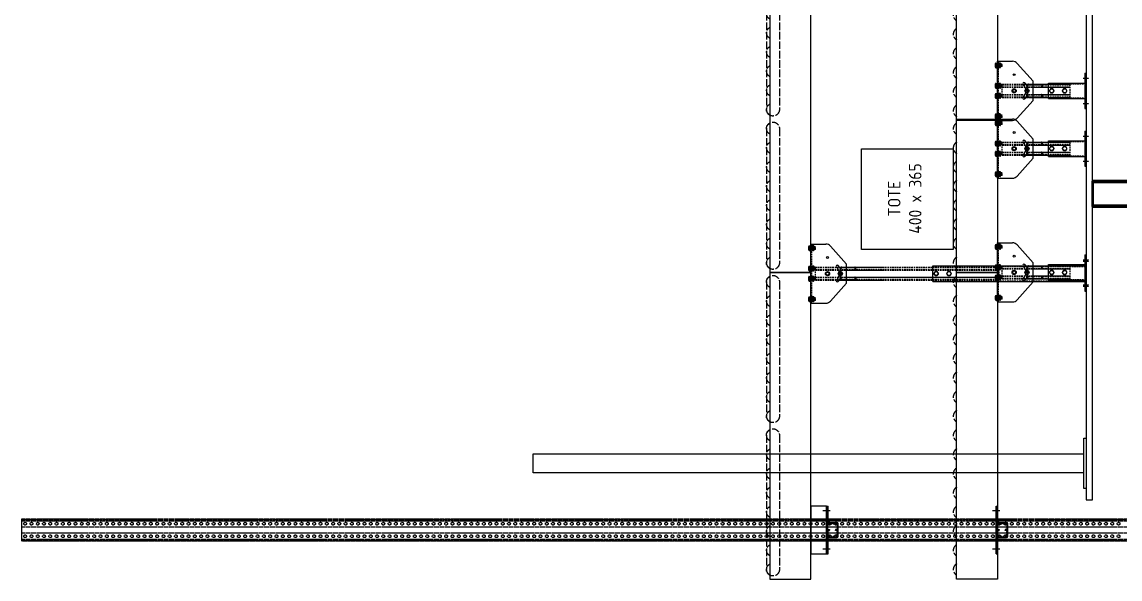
# Model space of a CAD drawing. Header units: millimetres. Extents: x -677815 to 476396, y -125373 to 39000.
# Drawn here: x 418278 to 422646, y -42245 to -40030 of the extents above; entities that cross this region are included whole.
import ezdxf

# ---------------------------------------------------------------- set-up
doc = ezdxf.new("R2010")
doc.units = ezdxf.units.MM
for name, pattern in [('Xref Rapid Pick$0$AM_ISO02W050', [7.5, 6, -1.5]), ('Xref Rapid Pick$0$AM_ISO02W050x2', [3.75, 3, -0.75]), ('Xref Rapid Pick$0$AM_ISO09W050', [22.5, 12, -1.5, 3, -1.5, 3, -1.5]), ('Xref Rapid Pick$0$CENTER', [7, 4, -1, 1, -1]), ('Xref Rapid Pick$0$HIDDEN', [9.525, 6.35, -3.175])]:
    doc.linetypes.add(name, pattern=pattern)
for name, color, linetype, lineweight in [('AM_BOR', 4, 'Continuous', 25), ('Xref Rapid Pick$0$AM_BOR', 4, 'Continuous', 25), ('Xref Rapid Pick$0$Conv- Product In', 3, 'Continuous', 25), ('Xref Rapid Pick$0$Conv- Product Out', 6, 'Continuous', 25), ('Xref Rapid Pick$0$Hidden', 9, 'Xref Rapid Pick$0$AM_ISO02W050', 25), ('Xref Rapid Pick$0$Phantom', 8, 'Xref Rapid Pick$0$AM_ISO09W050', 25), ('Xref Rapid Pick$0$S Cont 2.5', 7, 'Continuous', 50), ('Xref Rapid Pick$0$S Hidden', 9, 'Xref Rapid Pick$0$AM_ISO02W050', 25)]:
    doc.layers.add(name, color=color, linetype=linetype, lineweight=lineweight)
for name, color, linetype in [('Xref Rapid Pick$0$B', 4, 'Continuous'), ('Xref Rapid Pick$0$D', 7, 'Continuous'), ('Xref Rapid Pick$0$E', 3, 'Continuous'), ('Xref Rapid Pick$0$Fencing', 72, 'Continuous'), ('Xref Rapid Pick$0$Tote', 7, 'Continuous')]:
    doc.layers.add(name, color=color, linetype=linetype)
doc.styles.add('Xref Rapid Pick$0$STANDARD', font='ISOCP.SHX')

# ---------------------------------------------------------------- blocks, each defined once
blk = doc.blocks.new('Xref Rapid Pick$0$column 100x100x5')
at = {"layer": 'Xref Rapid Pick$0$S Cont 2.5'}
for p, q in [((-50, 0), (-50, -3395)), ((50, 0), (-50, 0)), ((50, -3395), (50, 0)), ((-50, -3395), (50, -3395))]:
    blk.add_line(p, q, dxfattribs=at)
at = {"layer": 'Xref Rapid Pick$0$S Hidden', "linetype": 'Xref Rapid Pick$0$AM_ISO02W050x2', "lineweight": 50}
for p, q in [((-46, 0), (-46, -3395)), ((46, -3395), (46, 0))]:
    blk.add_line(p, q, dxfattribs=at)
blk = doc.blocks.new('*U806')
for p, q in [((-35.9, 7654), (-35.9, 4)), ((-11.9, 7654), (-11.9, 4)), ((11.9, 7654), (11.9, 4)), ((35.8, 7654), (35.8, 4))]:
    blk.add_line(p, q)
blk.add_lwpolyline([(-44.3, 7654), (44.2, 7654), (44.2, 4), (-44.3, 4)], close=True)
for centre in [(-25, 7641.5), (25, 7641.5), (-25, 7616.5), (25, 7616.5), (-25, 7591.5), (-25, 7566.5), (25, 7591.5), (25, 7566.5), (-25, 7541.5), (-25, 7516.5), (25, 7541.5), (25, 7516.5), (-25, 7491.5), (-25, 7466.5), (25, 7491.5), (25, 7466.5), (-25, 7441.5), (25, 7441.5), (-25, 7416.5), (-25, 7391.5), (25, 7416.5), (25, 7391.5), (-25, 7366.5), (-25, 7341.5), (25, 7366.5), (25, 7341.5), (-25, 7316.5), (-25, 7291.5), (25, 7316.5), (25, 7291.5), (-25, 7266.5), (25, 7266.5), (-25, 7241.5), (-25, 7216.5), (25, 7241.5), (25, 7216.5), (-25, 7191.5), (-25, 7166.5), (25, 7191.5), (25, 7166.5), (-25, 7141.5), (-25, 7116.5), (25, 7141.5), (25, 7116.5), (-25, 7091.5), (25, 7091.5), (-25, 7066.5), (-25, 7041.5), (25, 7066.5), (25, 7041.5), (-25, 7016.5), (-25, 6991.5), (25, 7016.5), (25, 6991.5), (-25, 6966.5), (-25, 6941.5), (25, 6966.5), (25, 6941.5), (-25, 6916.5), (25, 6916.5), (-25, 6891.5), (-25, 6866.5), (25, 6891.5), (25, 6866.5), (-25, 6841.5), (-25, 6816.5), (25, 6841.5), (25, 6816.5), (-25, 6791.5), (-25, 6766.5), (25, 6791.5), (25, 6766.5), (-25, 6741.5), (25, 6741.5), (-25, 6716.5), (-25, 6691.5), (25, 6716.5), (25, 6691.5), (-25, 6666.5), (-25, 6641.5), (25, 6666.5), (25, 6641.5), (-25, 6616.5), (-25, 6591.5), (25, 6616.5), (25, 6591.5), (-25, 6566.5), (25, 6566.5), (-25, 6541.5), (-25, 6516.5), (25, 6541.5), (25, 6516.5), (-25, 6491.5), (-25, 6466.5), (25, 6491.5), (25, 6466.5), (-25, 6441.5), (-25, 6416.5), (25, 6441.5), (25, 6416.5), (-25, 6391.5), (25, 6391.5), (-25, 6366.5), (-25, 6341.5), (25, 6366.5), (25, 6341.5), (-25, 6316.5), (-25, 6291.5), (25, 6316.5), (25, 6291.5), (-25, 6266.5), (-25, 6241.5), (25, 6266.5), (25, 6241.5), (-25, 6216.5), (25, 6216.5), (-25, 6191.5), (-25, 6166.5), (25, 6191.5), (25, 6166.5), (-25, 6141.5), (-25, 6116.5), (25, 6141.5), (25, 6116.5), (-25, 6091.5), (25, 6091.5), (-25, 6066.5), (-25, 6041.5), (25, 6066.5), (25, 6041.5), (-25, 6016.5), (-25, 5991.5), (25, 6016.5), (25, 5991.5), (-25, 5966.5), (-25, 5941.5), (25, 5966.5), (25, 5941.5), (-25, 5916.5), (25, 5916.5), (-25, 5891.5), (-25, 5866.5), (25, 5891.5), (25, 5866.5), (-25, 5841.5), (-25, 5816.5), (25, 5841.5), (25, 5816.5), (-25, 5791.5), (-25, 5766.5), (25, 5791.5), (25, 5766.5), (-25, 5741.5), (25, 5741.5), (-25, 5716.5), (-25, 5691.5), (25, 5716.5), (25, 5691.5), (-25, 5666.5), (-25, 5641.5), (25, 5666.5), (25, 5641.5), (-25, 5616.5), (-25, 5591.5), (25, 5616.5), (25, 5591.5), (-25, 5566.5), (25, 5566.5), (-25, 5541.5), (-25, 5516.5), (25, 5541.5), (25, 5516.5), (-25, 5491.5), (-25, 5466.5), (25, 5491.5), (25, 5466.5), (-25, 5441.5), (-25, 5416.5), (25, 5441.5), (25, 5416.5), (-25, 5391.5), (25, 5391.5), (-25, 5366.5), (-25, 5341.5), (25, 5366.5), (25, 5341.5), (-25, 5316.5), (-25, 5291.5), (25, 5316.5), (25, 5291.5), (-25, 5266.5), (-25, 5241.5), (25, 5266.5), (25, 5241.5), (-25, 5216.5), (25, 5216.5), (-25, 5191.5), (-25, 5166.5), (25, 5191.5), (25, 5166.5), (-25, 5141.5), (-25, 5116.5), (25, 5141.5), (25, 5116.5), (-25, 5091.5), (-25, 5066.5), (25, 5091.5), (25, 5066.5), (-25, 5041.5), (25, 5041.5), (-25, 5016.5), (-25, 4991.5), (25, 5016.5), (25, 4991.5), (-25, 4966.5), (-25, 4941.5), (25, 4966.5), (25, 4941.5), (-25, 4916.5), (-25, 4891.5), (25, 4916.5), (25, 4891.5), (-25, 4866.5), (25, 4866.5), (-25, 4841.5), (-25, 4816.5), (25, 4841.5), (25, 4816.5), (-25, 4791.5), (-25, 4766.5), (25, 4791.5), (25, 4766.5), (-25, 4741.5), (-25, 4716.5), (25, 4741.5), (25, 4716.5), (-25, 4691.5), (25, 4691.5), (-25, 4666.5), (-25, 4641.5), (25, 4666.5), (25, 4641.5), (-25, 4616.5), (-25, 4591.5), (25, 4616.5), (25, 4591.5), (-25, 4566.5), (-25, 4541.5), (25, 4566.5), (25, 4541.5), (-25, 4516.5), (25, 4516.5), (-25, 4491.5), (-25, 4466.5), (25, 4491.5), (25, 4466.5), (-25, 4441.5), (-25, 4416.5), (25, 4441.5), (25, 4416.5), (-25, 4391.5), (-25, 4366.5), (25, 4391.5), (25, 4366.5), (-25, 4341.5), (25, 4341.5), (-25, 4316.5), (-25, 4291.5), (25, 4316.5), (25, 4291.5), (-25, 4266.5), (-25, 4241.5), (25, 4266.5), (25, 4241.5), (-25, 4216.5), (-25, 4191.5), (25, 4216.5), (25, 4191.5), (-25, 4166.5), (25, 4166.5), (-25, 4141.5), (-25, 4116.5), (25, 4141.5), (25, 4116.5), (-25, 4091.5), (-25, 4066.5), (25, 4091.5), (25, 4066.5), (-25, 4041.5), (-25, 4016.5), (25, 4041.5), (25, 4016.5), (-25, 3991.5), (25, 3991.5), (-25, 3966.5), (-25, 3941.5), (25, 3966.5), (25, 3941.5), (-25, 3916.5), (-25, 3891.5), (25, 3916.5), (25, 3891.5), (-25, 3866.5), (-25, 3841.5), (25, 3866.5), (25, 3841.5), (-25, 3816.5), (25, 3816.5), (-25, 3791.5), (-25, 3766.5), (25, 3791.5), (25, 3766.5), (-25, 3741.5), (-25, 3716.5), (25, 3741.5), (25, 3716.5), (-25, 3691.5), (-25, 3666.5), (25, 3691.5), (25, 3666.5), (-25, 3641.5), (25, 3641.5), (-25, 3616.5), (-25, 3591.5), (25, 3616.5), (25, 3591.5), (-25, 3566.5), (-25, 3541.5), (25, 3566.5), (25, 3541.5), (-25, 3516.5), (-25, 3491.5), (25, 3516.5), (25, 3491.5), (-25, 3466.5), (25, 3466.5), (-25, 3441.5), (-25, 3416.5), (25, 3441.5), (25, 3416.5), (-25, 3391.5), (-25, 3366.5), (25, 3391.5), (25, 3366.5), (-25, 3341.5), (-25, 3316.5), (25, 3341.5), (25, 3316.5), (-25, 3291.5), (25, 3291.5)]:
    blk.add_circle(centre, 5.5)
at = {"layer": 'Xref Rapid Pick$0$Hidden'}
for p, q in [((-41.9, 7654), (-41.9, 4)), ((41.8, 7654), (41.8, 4))]:
    blk.add_line(p, q, dxfattribs=at)
blk = doc.blocks.new('*U807')
blk.add_lwpolyline([(0, 0), (1219.2, 0), (1219.2, -163.5), (0, -163.5)], close=True)
at = {"layer": 'Xref Rapid Pick$0$Hidden', "ltscale": 5}
for centre in [(38.1, -12), (114.3, -12), (190.5, -12), (266.7, -12), (342.9, -12), (419.1, -12), (495.3, -12), (571.5, -12), (647.7, -12), (723.9, -12), (800.1, -12), (876.3, -12), (952.5, -12), (1028.7, -12), (1104.9, -12), (1181.1, -12)]:
    blk.add_arc(centre, 25, 28.6854, 151.3146, dxfattribs=at)
blk = doc.blocks.new('*U799')
blk.add_lwpolyline([(0, 0), (609.6, 0), (609.6, -163.5), (0, -163.5)], close=True)
at = {"layer": 'Xref Rapid Pick$0$Hidden', "ltscale": 5}
for centre in [(38.1, -12), (114.3, -12), (190.5, -12), (266.7, -12), (342.9, -12), (419.1, -12), (495.3, -12), (571.5, -12)]:
    blk.add_arc(centre, 25, 28.6854, 151.3146, dxfattribs=at)
blk = doc.blocks.new('Xref Rapid Pick$0$Tote side 400 x 365')
at = {"layer": 'Xref Rapid Pick$0$Tote'}
blk.add_lwpolyline([(500, 365), (500, 0), (100, 0), (100, 365)], close=True, dxfattribs=at)
at = {"layer": 'Xref Rapid Pick$0$Tote', "insert": (124.2, 259.8), "char_height": 50, "attachment_point": 1, "style": 'Xref Rapid Pick$0$STANDARD'}
blk.add_mtext_dynamic_manual_height_columns('\\pi107.5;TOTE\\P\\pi38.967;400 x 365', width=355.005, gutter_width=12.5, heights=[0], dxfattribs=at)
blk = doc.blocks.new('*U865')
blk.add_lwpolyline([(0, 0), (3657.6, 0), (3657.6, -163.5), (0, -163.5)], close=True)
at = {"layer": 'Xref Rapid Pick$0$Hidden', "ltscale": 5}
for p, q in [((38.1, 14), (571.5, 14)), ((647.7, 14), (1181.1, 14)), ((1257.3, 14), (1790.7, 14)), ((1866.9, 14), (2400.3, 14)), ((2476.5, 14), (3009.9, 14)), ((3086.1, 14), (3619.5, 14)), ((38.1, -38), (571.5, -38)), ((647.7, -38), (1181.1, -38)), ((1257.3, -38), (1790.7, -38)), ((1866.9, -38), (2400.3, -38)), ((2476.5, -38), (3009.9, -38)), ((3086.1, -38), (3619.5, -38))]:
    blk.add_line(p, q, dxfattribs=at)
for centre, radius, start, end in [((38.1, -12), 26, 90, 270), ((38.1, -12), 25, 28.6854, 151.3146), ((114.3, -12), 25, 28.6854, 151.3146), ((190.5, -12), 25, 28.6854, 151.3146), ((266.7, -12), 25, 28.6854, 151.3146), ((342.9, -12), 25, 28.6854, 151.3146), ((419.1, -12), 25, 28.6854, 151.3146), ((495.3, -12), 25, 28.6854, 151.3146), ((571.5, -12), 25, 28.6854, 151.3146), ((571.5, -12), 26, 270, 90), ((647.7, -12), 26, 90, 270), ((647.7, -12), 25, 28.6854, 151.3146), ((723.9, -12), 25, 28.6854, 151.3146), ((800.1, -12), 25, 28.6854, 151.3146), ((876.3, -12), 25, 28.6854, 151.3146), ((952.5, -12), 25, 28.6854, 151.3146), ((1028.7, -12), 25, 28.6854, 151.3146), ((1104.9, -12), 25, 28.6854, 151.3146), ((1181.1, -12), 25, 28.6854, 151.3146), ((1181.1, -12), 26, 270, 90), ((1257.3, -12), 26, 90, 270), ((1257.3, -12), 25, 28.6854, 151.3146), ((1333.5, -12), 25, 28.6854, 151.3146), ((1409.7, -12), 25, 28.6854, 151.3146), ((1485.9, -12), 25, 28.6854, 151.3146), ((1562.1, -12), 25, 28.6854, 151.3146), ((1638.3, -12), 25, 28.6854, 151.3146), ((1714.5, -12), 25, 28.6854, 151.3146), ((1790.7, -12), 25, 28.6854, 151.3146), ((1790.7, -12), 26, 270, 90), ((1866.9, -12), 26, 90, 270), ((1866.9, -12), 25, 28.6854, 151.3146), ((1943.1, -12), 25, 28.6854, 151.3146), ((2019.3, -12), 25, 28.6854, 151.3146), ((2095.5, -12), 25, 28.6854, 151.3146), ((2171.7, -12), 25, 28.6854, 151.3146), ((2247.9, -12), 25, 28.6854, 151.3146), ((2324.1, -12), 25, 28.6854, 151.3146), ((2400.3, -12), 25, 28.6854, 151.3146), ((2400.3, -12), 26, 270, 90), ((2476.5, -12), 26, 90, 270), ((2476.5, -12), 25, 28.6854, 151.3146), ((2552.7, -12), 25, 28.6854, 151.3146), ((2628.9, -12), 25, 28.6854, 151.3146), ((2705.1, -12), 25, 28.6854, 151.3146), ((2781.3, -12), 25, 28.6854, 151.3146), ((2857.5, -12), 25, 28.6854, 151.3146), ((2933.7, -12), 25, 28.6854, 151.3146), ((3009.9, -12), 25, 28.6854, 151.3146), ((3009.9, -12), 26, 270, 90), ((3086.1, -12), 26, 90, 270), ((3086.1, -12), 25, 28.6854, 151.3146), ((3162.3, -12), 25, 28.6854, 151.3146), ((3238.5, -12), 25, 28.6854, 151.3146), ((3314.7, -12), 25, 28.6854, 151.3146), ((3390.9, -12), 25, 28.6854, 151.3146), ((3467.1, -12), 25, 28.6854, 151.3146), ((3543.3, -12), 25, 28.6854, 151.3146), ((3619.5, -12), 25, 28.6854, 151.3146), ((3619.5, -12), 26, 270, 90)]:
    blk.add_arc(centre, radius, start, end, dxfattribs=at)
blk = doc.blocks.new('*U862')
blk.add_lwpolyline([(0, 0), (1219.2, 0), (1219.2, -163.5), (0, -163.5)], close=True)
at = {"layer": 'Xref Rapid Pick$0$Hidden', "ltscale": 5}
for p, q in [((38.1, 14), (571.5, 14)), ((647.7, 14), (1181.1, 14)), ((38.1, -38), (571.5, -38)), ((647.7, -38), (1181.1, -38))]:
    blk.add_line(p, q, dxfattribs=at)
for centre, radius, start, end in [((38.1, -12), 26, 90, 270), ((38.1, -12), 25, 28.6854, 151.3146), ((114.3, -12), 25, 28.6854, 151.3146), ((190.5, -12), 25, 28.6854, 151.3146), ((266.7, -12), 25, 28.6854, 151.3146), ((342.9, -12), 25, 28.6854, 151.3146), ((419.1, -12), 25, 28.6854, 151.3146), ((495.3, -12), 25, 28.6854, 151.3146), ((571.5, -12), 25, 28.6854, 151.3146), ((571.5, -12), 26, 270, 90), ((647.7, -12), 26, 90, 270), ((647.7, -12), 25, 28.6854, 151.3146), ((723.9, -12), 25, 28.6854, 151.3146), ((800.1, -12), 25, 28.6854, 151.3146), ((876.3, -12), 25, 28.6854, 151.3146), ((952.5, -12), 25, 28.6854, 151.3146), ((1028.7, -12), 25, 28.6854, 151.3146), ((1104.9, -12), 25, 28.6854, 151.3146), ((1181.1, -12), 25, 28.6854, 151.3146), ((1181.1, -12), 26, 270, 90)]:
    blk.add_arc(centre, radius, start, end, dxfattribs=at)
blk = doc.blocks.new('*U866')
at = {"linetype": 'Continuous'}
for p, q in [((0, 0), (0, -59.2)), ((0, 0), (235, 0)), ((235, 0), (235, -59.2)), ((79.4, -141.4), (8.5, -78.2)), ((155.6, -141.4), (226.5, -78.2)), ((79.4, -141.4), (155.6, -141.4)), ((91.5, -136.4), (91.5, -287)), ((103.5, -136.4), (103.5, -747)), ((131.5, -136.4), (131.5, -287)), ((143.5, -136.4), (143.5, -287)), ((86.5, -485), (148.5, -485)), ((86.5, -485), (86.5, -1090)), ((148.5, -485), (148.5, -1090)), ((187.5, -1090), (47.5, -1090)), ((47.5, -1090), (47.5, -1095)), ((187.5, -1090), (187.5, -1095)), ((187.5, -1095), (47.5, -1095))]:
    blk.add_line(p, q, dxfattribs=at)
for p, q in [((6.9, 7.5), (6.9, 2)), ((6.9, 2), (25.4, 2)), ((9.2, 9), (11.5, 9)), ((11.5, 9), (11.5, 2)), ((11.5, 9), (20.8, 9)), ((20.8, 9), (20.8, 2)), ((20.8, 9), (23.1, 9)), ((25.4, 7.5), (25.4, 2)), ((88, 7.5), (88, 2)), ((88, 2), (106.5, 2)), ((90.3, 9), (92.6, 9)), ((92.6, 9), (92.6, 2)), ((92.6, 9), (101.8, 9)), ((101.8, 9), (101.8, 2)), ((101.8, 9), (104.2, 9)), ((106.5, 7.5), (106.5, 2)), ((128.5, 7.5), (128.5, 2)), ((128.5, 2), (147, 2)), ((130.8, 9), (133.2, 9)), ((133.2, 9), (133.2, 2)), ((133.2, 9), (142.4, 9)), ((142.4, 9), (142.4, 2)), ((142.4, 9), (144.7, 9)), ((147, 7.5), (147, 2)), ((209.6, 7.5), (209.6, 2)), ((209.6, 2), (228.1, 2)), ((211.9, 9), (214.2, 9)), ((214.2, 9), (214.2, 2)), ((214.2, 9), (223.5, 9)), ((223.5, 9), (223.5, 2)), ((223.5, 9), (225.8, 9)), ((228.1, 7.5), (228.1, 2)), ((117.5, -109.3), (111.1, -113)), ((111.1, -113), (111.1, -120.4)), ((111.1, -120.4), (117.5, -124.1)), ((123.9, -113), (117.5, -109.3)), ((117.5, -124.1), (123.9, -120.4)), ((123.9, -120.4), (123.9, -113))]:
    blk.add_line(p, q)
at = {"linetype": 'Xref Rapid Pick$0$CENTER'}
for p, q in [((67.5, -1083.2), (67.5, -1104.8)), ((167.5, -1083.2), (167.5, -1104.8))]:
    blk.add_line(p, q, dxfattribs=at)
for points in [[(111.1, -69.4), (117.5, -73.1), (123.9, -69.4), (123.9, -62), (117.5, -58.3), (111.1, -62)], [(109.5, -502.6), (117.5, -507.2), (125.5, -502.6), (125.5, -493.4), (117.5, -488.8), (109.5, -493.4)], [(109.5, -553.6), (117.5, -558.2), (125.5, -553.6), (125.5, -544.4), (117.5, -539.8), (109.5, -544.4)]]:
    blk.add_lwpolyline(points, close=True)
for centre, radius in [((117.5, -65.7), 8.4), ((117.5, -65.7), 6.4), ((117.5, -116.7), 8.4), ((117.5, -116.7), 6.4), ((117.5, -498), 8), ((117.5, -549), 8)]:
    blk.add_circle(centre, radius)
at = {"linetype": 'Continuous'}
blk.add_circle((181.8, -65.7), 3.6, dxfattribs=at)
for centre, radius, start, end in [((9.2, 6.5), 2.53, 23.991, 156.009), ((16.1, 1.1), 7.86, 54.0166, 125.9834), ((23.1, 6.5), 2.53, 23.991, 156.009), ((90.3, 6.5), 2.53, 23.991, 156.009), ((97.2, 1.1), 7.86, 54.0166, 125.9834), ((104.2, 6.5), 2.53, 23.991, 156.009), ((130.8, 6.5), 2.53, 23.991, 156.009), ((137.8, 1.1), 7.86, 54.0166, 125.9834), ((144.7, 6.5), 2.53, 23.991, 156.009), ((211.9, 6.5), 2.53, 23.991, 156.009), ((218.8, 1.1), 7.86, 54.0166, 125.9834), ((225.8, 6.5), 2.53, 23.991, 156.009)]:
    blk.add_arc(centre, radius, start, end)
for centre, radius, start, end in [((25.4, -59.2), 25.4, 180, 228.2691), ((209.6, -59.2), 25.4, 311.7309, 0), ((88.7, -104.7), 4.4, 45, 225), ((116.3, -77.6), 43.1, 224.5473, 271.6144), ((117.5, -75.9), 36.4, 225, 270), ((117.5, -75.9), 36.4, 270, 315), ((118.7, -77.6), 43.1, 268.3856, 315.4527), ((146.3, -104.7), 4.4, 315, 135)]:
    blk.add_arc(centre, radius, start, end, dxfattribs=at)
at = {"layer": 'Xref Rapid Pick$0$Hidden', "linetype": 'Xref Rapid Pick$0$HIDDEN'}
for p, q in [((11.1, -17), (11.1, 2)), ((12.1, -18), (12.1, 2)), ((20.1, -18), (20.1, 2)), ((21.1, -17), (21.1, 2)), ((92.2, -17), (92.2, 2)), ((93.2, -18), (93.2, 2)), ((101.2, -18), (101.2, 2)), ((102.2, -17), (102.2, 2)), ((132.8, -17), (132.8, 2)), ((133.8, -18), (133.8, 2)), ((141.8, -18), (141.8, 2)), ((142.8, -17), (142.8, 2)), ((213.8, -17), (213.8, 2)), ((214.8, -18), (214.8, 2)), ((222.8, -18), (222.8, 2)), ((223.8, -17), (223.8, 2)), ((0, -3), (235, -3)), ((12.1, -18), (11.1, -17)), ((11.1, -17), (21.1, -17)), ((12.1, -18), (20.1, -18)), ((20.1, -18), (21.1, -17)), ((91.5, -18), (91.5, -158.8)), ((91.5, -18), (143.5, -18)), ((92.2, -17), (102.2, -17)), ((93.2, -18), (92.2, -17)), ((93.2, -18), (101.2, -18)), ((93.5, -18), (93.5, -747)), ((101.2, -18), (102.2, -17)), ((101.5, -18), (101.5, -747)), ((103.5, -18), (103.5, -158.8)), ((131.5, -18), (131.5, -158.8)), ((132.8, -17), (142.8, -17)), ((133.8, -18), (132.8, -17)), ((133.5, -18), (133.5, -747)), ((133.8, -18), (141.8, -18)), ((141.5, -18), (141.5, -747)), ((141.8, -18), (142.8, -17)), ((143.5, -18), (143.5, -158.8)), ((213.8, -17), (223.8, -17)), ((214.8, -18), (213.8, -17)), ((214.8, -18), (222.8, -18)), ((222.8, -18), (223.8, -17)), ((91.5, -128), (91.5, -173)), ((93.5, -128), (93.5, -173)), ((96.5, -118), (138.5, -118)), ((96.5, -120), (138.5, -120)), ((141.5, -128), (141.5, -173)), ((143.5, -128), (143.5, -173)), ((91.5, -142), (91.5, -747)), ((101.5, -170), (101.5, -173)), ((101.5, -170), (103.5, -170)), ((103.5, -142), (103.5, -287)), ((103.5, -170), (103.5, -173)), ((131.5, -142), (131.5, -747)), ((131.5, -170), (131.5, -173)), ((131.5, -170), (133.5, -170)), ((133.5, -170), (131.5, -170)), ((133.5, -170), (133.5, -173)), ((133.5, -170), (133.5, -173)), ((143.5, -142), (143.5, -747)), ((96.5, -176), (98.5, -176)), ((98.5, -178), (96.5, -178)), ((138.5, -176), (136.5, -176)), ((136.5, -178), (138.5, -178)), ((89.5, -485), (89.5, -1090)), ((145.5, -485), (145.5, -1090)), ((143.5, -747), (91.5, -747))]:
    blk.add_line(p, q, dxfattribs=at)
at = {"layer": 'Xref Rapid Pick$0$Hidden', "linetype": 'Xref Rapid Pick$0$CENTER'}
for p, q in [((16.1, 10.6), (16.1, -9.3)), ((97.2, -8.6), (97.2, 11.3)), ((97.2, 10.6), (97.2, -9.3)), ((137.8, -8.6), (137.8, 11.3)), ((218.8, -8.6), (218.8, 11.3))]:
    blk.add_line(p, q, dxfattribs=at)
at = {"layer": 'Xref Rapid Pick$0$Hidden'}
for p, q in [((16.1, 8.6), (16.1, -11.3)), ((97.2, 8.6), (97.2, -11.3)), ((137.8, 8.6), (137.8, -11.3)), ((218.8, 8.6), (218.8, -11.3))]:
    blk.add_line(p, q, dxfattribs=at)
for points in [[(6.9, -5), (4.9, -3)], [(27.4, -3), (4.9, -3)], [(25.4, -5), (6.9, -5)], [(6.9, -10.5), (6.9, -5)], [(23.1, -12), (20.8, -12), (11.5, -12), (9.2, -12)], [(11.5, -12), (11.5, -5)], [(20.8, -12), (20.8, -5)], [(27.4, -3), (25.4, -5)], [(25.4, -10.5), (25.4, -5)], [(88, -5), (86, -3)], [(108.5, -3), (86, -3)], [(106.5, -5), (88, -5)], [(88, -10.5), (88, -5)], [(104.2, -12), (101.8, -12), (92.6, -12), (90.3, -12)], [(92.6, -12), (92.6, -5)], [(101.8, -12), (101.8, -5)], [(108.5, -3), (106.5, -5)], [(106.5, -10.5), (106.5, -5)], [(128.5, -5), (126.5, -3)], [(149, -3), (126.5, -3)], [(147, -5), (128.5, -5)], [(128.5, -10.5), (128.5, -5)], [(144.7, -12), (142.4, -12), (133.2, -12), (130.8, -12)], [(133.2, -12), (133.2, -5)], [(142.4, -12), (142.4, -5)], [(149, -3), (147, -5)], [(147, -10.5), (147, -5)], [(209.6, -5), (207.6, -3)], [(230.1, -3), (207.6, -3)], [(228.1, -5), (209.6, -5)], [(209.6, -10.5), (209.6, -5)], [(225.8, -12), (223.5, -12), (214.2, -12), (211.9, -12)], [(214.2, -12), (214.2, -5)], [(223.5, -12), (223.5, -5)], [(230.1, -3), (228.1, -5)], [(228.1, -10.5), (228.1, -5)]]:
    blk.add_lwpolyline(points, dxfattribs=at)
for centre, radius, start, end in [((9.2, -9.5), 2.53, 203.991, 336.009), ((16.1, -4.1), 7.86, 234.0166, 305.9834), ((23.1, -9.5), 2.53, 203.991, 336.009), ((90.3, -9.5), 2.53, 203.991, 336.009), ((97.2, -4.1), 7.86, 234.0166, 305.9834), ((104.2, -9.5), 2.53, 203.991, 336.009), ((130.8, -9.5), 2.53, 203.991, 336.009), ((137.8, -4.1), 7.86, 234.0166, 305.9834), ((144.7, -9.5), 2.53, 203.991, 336.009), ((211.9, -9.5), 2.53, 203.991, 336.009), ((218.8, -4.1), 7.86, 234.0166, 305.9834), ((225.8, -9.5), 2.53, 203.991, 336.009)]:
    blk.add_arc(centre, radius, start, end, dxfattribs=at)
at = {"layer": 'Xref Rapid Pick$0$Hidden', "linetype": 'Xref Rapid Pick$0$HIDDEN'}
for centre, radius, start, end in [((96.5, -123), 5, 90, 180), ((96.5, -123), 3, 90, 180), ((138.5, -123), 5, 0, 90), ((138.5, -123), 3, 0, 90), ((96.5, -173), 5, 180, 270), ((96.5, -173), 5, 180, 270), ((96.5, -173), 3, 180, 270), ((98.5, -173), 3, 270, 0), ((98.5, -173), 5, 270, 0), ((136.5, -173), 5, 180, 270), ((136.5, -173), 3, 180, 270), ((138.5, -173), 5, 270, 0), ((138.5, -173), 3, 270, 0)]:
    blk.add_arc(centre, radius, start, end, dxfattribs=at)
blk = doc.blocks.new('*U857')
at = {"linetype": 'Continuous'}
for p, q in [((0, 0), (0, -59.2)), ((0, 0), (235, 0)), ((235, 0), (235, -59.2)), ((79.4, -141.4), (8.5, -78.2)), ((155.6, -141.4), (226.5, -78.2)), ((79.4, -141.4), (155.6, -141.4)), ((91.5, -136.4), (91.5, -287)), ((103.5, -136.4), (103.5, -287)), ((131.5, -136.4), (131.5, -287)), ((143.5, -136.4), (143.5, -287)), ((86.5, -202.5), (148.5, -202.5)), ((86.5, -202.5), (86.5, -347.5)), ((148.5, -202.5), (148.5, -347.5)), ((187.5, -347.5), (47.5, -347.5)), ((47.5, -347.5), (47.5, -352.5)), ((187.5, -347.5), (187.5, -352.5)), ((187.5, -352.5), (47.5, -352.5))]:
    blk.add_line(p, q, dxfattribs=at)
for p, q in [((6.9, 7.5), (6.9, 2)), ((6.9, 2), (25.4, 2)), ((9.2, 9), (11.5, 9)), ((11.5, 9), (11.5, 2)), ((11.5, 9), (20.8, 9)), ((20.8, 9), (20.8, 2)), ((20.8, 9), (23.1, 9)), ((25.4, 7.5), (25.4, 2)), ((88, 7.5), (88, 2)), ((88, 2), (106.5, 2)), ((90.3, 9), (92.6, 9)), ((92.6, 9), (92.6, 2)), ((92.6, 9), (101.8, 9)), ((101.8, 9), (101.8, 2)), ((101.8, 9), (104.2, 9)), ((106.5, 7.5), (106.5, 2)), ((128.5, 7.5), (128.5, 2)), ((128.5, 2), (147, 2)), ((130.8, 9), (133.2, 9)), ((133.2, 9), (133.2, 2)), ((133.2, 9), (142.4, 9)), ((142.4, 9), (142.4, 2)), ((142.4, 9), (144.7, 9)), ((147, 7.5), (147, 2)), ((209.6, 7.5), (209.6, 2)), ((209.6, 2), (228.1, 2)), ((211.9, 9), (214.2, 9)), ((214.2, 9), (214.2, 2)), ((214.2, 9), (223.5, 9)), ((223.5, 9), (223.5, 2)), ((223.5, 9), (225.8, 9)), ((228.1, 7.5), (228.1, 2)), ((117.5, -109.3), (111.1, -113)), ((111.1, -113), (111.1, -120.4)), ((111.1, -120.4), (117.5, -124.1)), ((123.9, -113), (117.5, -109.3)), ((117.5, -124.1), (123.9, -120.4)), ((123.9, -120.4), (123.9, -113))]:
    blk.add_line(p, q)
at = {"linetype": 'Xref Rapid Pick$0$CENTER'}
for p, q in [((67.5, -340.7), (67.5, -362.3)), ((167.5, -340.7), (167.5, -362.3))]:
    blk.add_line(p, q, dxfattribs=at)
for points in [[(111.1, -69.4), (117.5, -73.1), (123.9, -69.4), (123.9, -62), (117.5, -58.3), (111.1, -62)], [(109.5, -220.1), (117.5, -224.7), (125.5, -220.1), (125.5, -210.9), (117.5, -206.3), (109.5, -210.9)], [(109.5, -271.1), (117.5, -275.7), (125.5, -271.1), (125.5, -261.9), (117.5, -257.3), (109.5, -261.9)]]:
    blk.add_lwpolyline(points, close=True)
for centre, radius in [((117.5, -65.7), 8.4), ((117.5, -65.7), 6.4), ((117.5, -116.7), 8.4), ((117.5, -116.7), 6.4), ((117.5, -215.5), 8), ((117.5, -266.5), 8)]:
    blk.add_circle(centre, radius)
at = {"linetype": 'Continuous'}
blk.add_circle((181.8, -65.7), 3.6, dxfattribs=at)
for centre, radius, start, end in [((9.2, 6.5), 2.53, 23.991, 156.009), ((16.1, 1.1), 7.86, 54.0166, 125.9834), ((23.1, 6.5), 2.53, 23.991, 156.009), ((90.3, 6.5), 2.53, 23.991, 156.009), ((97.2, 1.1), 7.86, 54.0166, 125.9834), ((104.2, 6.5), 2.53, 23.991, 156.009), ((130.8, 6.5), 2.53, 23.991, 156.009), ((137.8, 1.1), 7.86, 54.0166, 125.9834), ((144.7, 6.5), 2.53, 23.991, 156.009), ((211.9, 6.5), 2.53, 23.991, 156.009), ((218.8, 1.1), 7.86, 54.0166, 125.9834), ((225.8, 6.5), 2.53, 23.991, 156.009)]:
    blk.add_arc(centre, radius, start, end)
for centre, radius, start, end in [((25.4, -59.2), 25.4, 180, 228.2691), ((209.6, -59.2), 25.4, 311.7309, 0), ((88.7, -104.7), 4.4, 45, 225), ((116.3, -77.6), 43.1, 224.5473, 271.6144), ((117.5, -75.9), 36.4, 225, 270), ((117.5, -75.9), 36.4, 270, 315), ((118.7, -77.6), 43.1, 268.3856, 315.4527), ((146.3, -104.7), 4.4, 315, 135)]:
    blk.add_arc(centre, radius, start, end, dxfattribs=at)
at = {"layer": 'Xref Rapid Pick$0$Hidden', "linetype": 'Xref Rapid Pick$0$HIDDEN'}
for p, q in [((11.1, -17), (11.1, 2)), ((12.1, -18), (12.1, 2)), ((20.1, -18), (20.1, 2)), ((21.1, -17), (21.1, 2)), ((92.2, -17), (92.2, 2)), ((93.2, -18), (93.2, 2)), ((101.2, -18), (101.2, 2)), ((102.2, -17), (102.2, 2)), ((132.8, -17), (132.8, 2)), ((133.8, -18), (133.8, 2)), ((141.8, -18), (141.8, 2)), ((142.8, -17), (142.8, 2)), ((213.8, -17), (213.8, 2)), ((214.8, -18), (214.8, 2)), ((222.8, -18), (222.8, 2)), ((223.8, -17), (223.8, 2)), ((0, -3), (235, -3)), ((12.1, -18), (11.1, -17)), ((11.1, -17), (21.1, -17)), ((12.1, -18), (20.1, -18)), ((20.1, -18), (21.1, -17)), ((91.5, -18), (91.5, -158.8)), ((91.5, -18), (143.5, -18)), ((92.2, -17), (102.2, -17)), ((93.2, -18), (92.2, -17)), ((93.2, -18), (101.2, -18)), ((93.5, -18), (93.5, -287)), ((101.2, -18), (102.2, -17)), ((101.5, -18), (101.5, -287)), ((103.5, -18), (103.5, -158.8)), ((131.5, -18), (131.5, -158.8)), ((132.8, -17), (142.8, -17)), ((133.8, -18), (132.8, -17)), ((133.5, -18), (133.5, -287)), ((133.8, -18), (141.8, -18)), ((141.5, -18), (141.5, -287)), ((141.8, -18), (142.8, -17)), ((143.5, -18), (143.5, -158.8)), ((213.8, -17), (223.8, -17)), ((214.8, -18), (213.8, -17)), ((214.8, -18), (222.8, -18)), ((222.8, -18), (223.8, -17)), ((91.5, -128), (91.5, -173)), ((93.5, -128), (93.5, -173)), ((96.5, -118), (138.5, -118)), ((96.5, -120), (138.5, -120)), ((141.5, -128), (141.5, -173)), ((143.5, -128), (143.5, -173)), ((91.5, -142), (91.5, -287)), ((101.5, -170), (101.5, -173)), ((101.5, -170), (103.5, -170)), ((103.5, -142), (103.5, -287)), ((103.5, -170), (103.5, -173)), ((131.5, -142), (131.5, -287)), ((131.5, -170), (131.5, -173)), ((131.5, -170), (133.5, -170)), ((133.5, -170), (131.5, -170)), ((133.5, -170), (133.5, -173)), ((133.5, -170), (133.5, -173)), ((143.5, -142), (143.5, -287)), ((89.5, -202.5), (89.5, -347.5)), ((96.5, -176), (98.5, -176)), ((98.5, -178), (96.5, -178)), ((138.5, -176), (136.5, -176)), ((136.5, -178), (138.5, -178)), ((145.5, -202.5), (145.5, -347.5)), ((143.5, -287), (91.5, -287))]:
    blk.add_line(p, q, dxfattribs=at)
at = {"layer": 'Xref Rapid Pick$0$Hidden', "linetype": 'Xref Rapid Pick$0$CENTER'}
for p, q in [((16.1, 10.6), (16.1, -9.3)), ((97.2, -8.6), (97.2, 11.3)), ((97.2, 10.6), (97.2, -9.3)), ((137.8, -8.6), (137.8, 11.3)), ((218.8, -8.6), (218.8, 11.3))]:
    blk.add_line(p, q, dxfattribs=at)
at = {"layer": 'Xref Rapid Pick$0$Hidden'}
for p, q in [((16.1, 8.6), (16.1, -11.3)), ((97.2, 8.6), (97.2, -11.3)), ((137.8, 8.6), (137.8, -11.3)), ((218.8, 8.6), (218.8, -11.3))]:
    blk.add_line(p, q, dxfattribs=at)
for points in [[(6.9, -5), (4.9, -3)], [(27.4, -3), (4.9, -3)], [(25.4, -5), (6.9, -5)], [(6.9, -10.5), (6.9, -5)], [(23.1, -12), (20.8, -12), (11.5, -12), (9.2, -12)], [(11.5, -12), (11.5, -5)], [(20.8, -12), (20.8, -5)], [(27.4, -3), (25.4, -5)], [(25.4, -10.5), (25.4, -5)], [(88, -5), (86, -3)], [(108.5, -3), (86, -3)], [(106.5, -5), (88, -5)], [(88, -10.5), (88, -5)], [(104.2, -12), (101.8, -12), (92.6, -12), (90.3, -12)], [(92.6, -12), (92.6, -5)], [(101.8, -12), (101.8, -5)], [(108.5, -3), (106.5, -5)], [(106.5, -10.5), (106.5, -5)], [(128.5, -5), (126.5, -3)], [(149, -3), (126.5, -3)], [(147, -5), (128.5, -5)], [(128.5, -10.5), (128.5, -5)], [(144.7, -12), (142.4, -12), (133.2, -12), (130.8, -12)], [(133.2, -12), (133.2, -5)], [(142.4, -12), (142.4, -5)], [(149, -3), (147, -5)], [(147, -10.5), (147, -5)], [(209.6, -5), (207.6, -3)], [(230.1, -3), (207.6, -3)], [(228.1, -5), (209.6, -5)], [(209.6, -10.5), (209.6, -5)], [(225.8, -12), (223.5, -12), (214.2, -12), (211.9, -12)], [(214.2, -12), (214.2, -5)], [(223.5, -12), (223.5, -5)], [(230.1, -3), (228.1, -5)], [(228.1, -10.5), (228.1, -5)]]:
    blk.add_lwpolyline(points, dxfattribs=at)
for centre, radius, start, end in [((9.2, -9.5), 2.53, 203.991, 336.009), ((16.1, -4.1), 7.86, 234.0166, 305.9834), ((23.1, -9.5), 2.53, 203.991, 336.009), ((90.3, -9.5), 2.53, 203.991, 336.009), ((97.2, -4.1), 7.86, 234.0166, 305.9834), ((104.2, -9.5), 2.53, 203.991, 336.009), ((130.8, -9.5), 2.53, 203.991, 336.009), ((137.8, -4.1), 7.86, 234.0166, 305.9834), ((144.7, -9.5), 2.53, 203.991, 336.009), ((211.9, -9.5), 2.53, 203.991, 336.009), ((218.8, -4.1), 7.86, 234.0166, 305.9834), ((225.8, -9.5), 2.53, 203.991, 336.009)]:
    blk.add_arc(centre, radius, start, end, dxfattribs=at)
at = {"layer": 'Xref Rapid Pick$0$Hidden', "linetype": 'Xref Rapid Pick$0$HIDDEN'}
for centre, radius, start, end in [((96.5, -123), 5, 90, 180), ((96.5, -123), 3, 90, 180), ((138.5, -123), 5, 0, 90), ((138.5, -123), 3, 0, 90), ((96.5, -173), 5, 180, 270), ((96.5, -173), 5, 180, 270), ((96.5, -173), 3, 180, 270), ((98.5, -173), 3, 270, 0), ((98.5, -173), 5, 270, 0), ((136.5, -173), 5, 180, 270), ((136.5, -173), 3, 180, 270), ((138.5, -173), 5, 270, 0), ((138.5, -173), 3, 270, 0)]:
    blk.add_arc(centre, radius, start, end, dxfattribs=at)
blk = doc.blocks.new('*U875')
blk.add_lwpolyline([(0, 0), (1828.8, 0), (1828.8, -163.5), (0, -163.5)], close=True)
at = {"layer": 'Xref Rapid Pick$0$Hidden', "ltscale": 5}
for centre in [(38.1, -12), (114.3, -12), (190.5, -12), (266.7, -12), (342.9, -12), (419.1, -12), (495.3, -12), (571.5, -12), (647.7, -12), (723.9, -12), (800.1, -12), (876.3, -12), (952.5, -12), (1028.7, -12), (1104.9, -12), (1181.1, -12), (1257.3, -12), (1333.5, -12), (1409.7, -12), (1485.9, -12), (1562.1, -12), (1638.3, -12), (1714.5, -12), (1790.7, -12)]:
    blk.add_arc(centre, 25, 28.6854, 151.3146, dxfattribs=at)
blk = doc.blocks.new('Xref Rapid Pick$0$A$C057115A8drttre')
at = {"layer": 'Xref Rapid Pick$0$D'}
for p, q in [((18.8, 32.1), (18.8, 61)), ((171.2, 32.1), (171.2, 61))]:
    blk.add_line(p, q, dxfattribs=at)
at = {"layer": 'Xref Rapid Pick$0$D', "linetype": 'Xref Rapid Pick$0$HIDDEN'}
for p, q in [((68.9, 39), (68.9, 5)), ((70.4, 39), (70.4, 5)), ((91.9, 42), (71.9, 42)), ((91.9, 40.5), (71.9, 40.5)), ((71.9, 3.5), (91.9, 3.5)), ((71.9, 2), (91.9, 2)), ((93.4, 39), (93.4, 34)), ((93.4, 34), (94.9, 34)), ((93.4, 5), (93.4, 10)), ((93.4, 10), (94.9, 10)), ((94.9, 39), (94.9, 34)), ((94.9, 39), (94.9, 34)), ((96.4, 34), (94.9, 34)), ((94.9, 5), (94.9, 10)), ((96.4, 10), (94.9, 10)), ((94.9, 5), (94.9, 10)), ((96.4, 39), (96.4, 34)), ((96.4, 5), (96.4, 10)), ((97.9, 42), (117.9, 42)), ((97.9, 40.5), (117.9, 40.5)), ((117.9, 3.5), (97.9, 3.5)), ((117.9, 2), (97.9, 2)), ((119.4, 39), (119.4, 5)), ((120.9, 39), (120.9, 5))]:
    blk.add_line(p, q, dxfattribs=at)
for centre, radius, start, end in [((71.9, 39), 3, 90, 180), ((71.9, 5), 3, 180, 270), ((71.9, 39), 1.5, 90, 180), ((71.9, 5), 1.5, 180, 270), ((91.9, 39), 3, 0, 90), ((91.9, 39), 1.5, 0, 90), ((91.9, 5), 1.5, 270, 0), ((91.9, 5), 3, 270, 0), ((97.9, 39), 3, 90, 180), ((97.9, 5), 3, 180, 270), ((97.9, 39), 1.5, 90, 180), ((97.9, 5), 1.5, 180, 270), ((117.9, 39), 3, 0, 90), ((117.9, 39), 1.5, 0, 90), ((117.9, 5), 3, 270, 0), ((117.9, 5), 1.5, 270, 0)]:
    blk.add_arc(centre, radius, start, end, dxfattribs=at)
at = {"layer": 'Xref Rapid Pick$0$E'}
for p, q in [((0, 45.8), (0, 42.8)), ((0, 45.8), (190, 45.8)), ((190, 45.8), (190, 42.8)), ((0, 42.8), (190, 42.8)), ((0, 42), (62.5, 42)), ((0, 42), (0, 40)), ((0, 40), (62.5, 40)), ((65.5, 37), (65.5, 5)), ((67.5, 37), (67.5, 5)), ((70.5, 2), (119.5, 2)), ((70.5, 0), (119.5, 0)), ((122.5, 37), (122.5, 5)), ((124.5, 37), (124.5, 5)), ((127.5, 42), (190, 42)), ((127.5, 40), (190, 40)), ((190, 42), (190, 40))]:
    blk.add_line(p, q, dxfattribs=at)
for centre, radius, start, end in [((62.5, 37), 5, 0, 90), ((62.5, 37), 3, 0, 90), ((70.5, 5), 5, 180, 270), ((70.5, 5), 3, 180, 270), ((119.5, 5), 5, 270, 0), ((119.5, 5), 3, 270, 0), ((127.5, 37), 5, 90, 180), ((127.5, 37), 3, 90, 180)]:
    blk.add_arc(centre, radius, start, end, dxfattribs=at)
blk = doc.blocks.new('Xref Rapid Pick$0$Post 2400 High')
at = {"layer": 'Xref Rapid Pick$0$Fencing'}
for p, q in [((-37.5, 2200), (37.5, 2200)), ((-37.5, 10), (-37.5, 2200)), ((37.5, 2200), (37.5, 10))]:
    blk.add_line(p, q, dxfattribs=at)
blk.add_lwpolyline([(100, 10), (100, 0), (-100, 0), (-100, 10), (-37.5, 10), (37.5, 10)], close=True, dxfattribs=at)
blk = doc.blocks.new('Xref Rapid Pick')
at = {"layer": 'Xref Rapid Pick$0$AM_BOR', "color": 6}
blk.add_lwpolyline([(422536.6, -41930), (422536.6, -9742.7), (422511.6, -9742.7), (422511.6, -41930)], close=True, dxfattribs=at)
at = {"layer": 'Xref Rapid Pick$0$E'}
blk.add_lwpolyline([(421478.7, -41955), (421416.6, -41955), (421416.6, -42145), (421478.7, -42145)], close=True, dxfattribs=at)
at = {"layer": 'Xref Rapid Pick$0$AM_BOR', "rotation": 90}
for p in [(421524.5, -42145), (422199.5, -42145)]:
    blk.add_blockref('Xref Rapid Pick$0$A$C057115A8drttre', p, dxfattribs=at)
at = {"layer": 'Xref Rapid Pick$0$B', "rotation": 90}
blk.add_blockref('Xref Rapid Pick$0$column 100x100x5', (422536.6, -40713.2), dxfattribs=at)
at = {"layer": 'Xref Rapid Pick$0$Conv- Product In'}
for name, p, rotation in [('*U875', (421995.6, -40421.6), 90.00000000000001), ('*U857', (422159.1, -40421.4), 89.99999999999919), ('*U799', (421995.6, -41025.8), 90.00000000000001), ('*U857', (422159.1, -40651.2), 89.99999999999919), ('*U857', (422159.1, -41143.3), 89.99999999999919), ('*U807', (421995.6, -42245), 90.00000000000001)]:
    blk.add_blockref(name, p, dxfattribs=dict(at, rotation=rotation))
at = {"layer": 'Xref Rapid Pick$0$Conv- Product Out', "xscale": -1, "rotation": 90}
for name, p in [('*U865', (421253.1, -37368.2, 0)), ('*U862', (421253.1, -41025.8, 0))]:
    blk.add_blockref(name, p, dxfattribs=at)
at = {"layer": 'Xref Rapid Pick$0$Conv- Product Out', "rotation": 90.0000000000013}
blk.add_blockref('*U866', (421416.6, -41148.2), dxfattribs=at)
at = {"layer": 'Xref Rapid Pick$0$Fencing', "rotation": 90}
blk.add_blockref('Xref Rapid Pick$0$Post 2400 High', (422511.6, -41785), dxfattribs=at)
at = {"layer": 'Xref Rapid Pick$0$Phantom', "rotation": 90}
blk.add_blockref('*U806', (425931.6, -42050), dxfattribs=at)
at = {"layer": 'Xref Rapid Pick$0$Tote', "rotation": 90}
blk.add_blockref('Xref Rapid Pick$0$Tote side 400 x 365', (421982.6, -41035.1), dxfattribs=at)

msp = doc.modelspace()

# ---------------------------------------------------------------- block references
at = {"layer": 'AM_BOR'}
msp.add_blockref('Xref Rapid Pick', (0, 0), dxfattribs=at)

doc.saveas('drawing.dxf')
